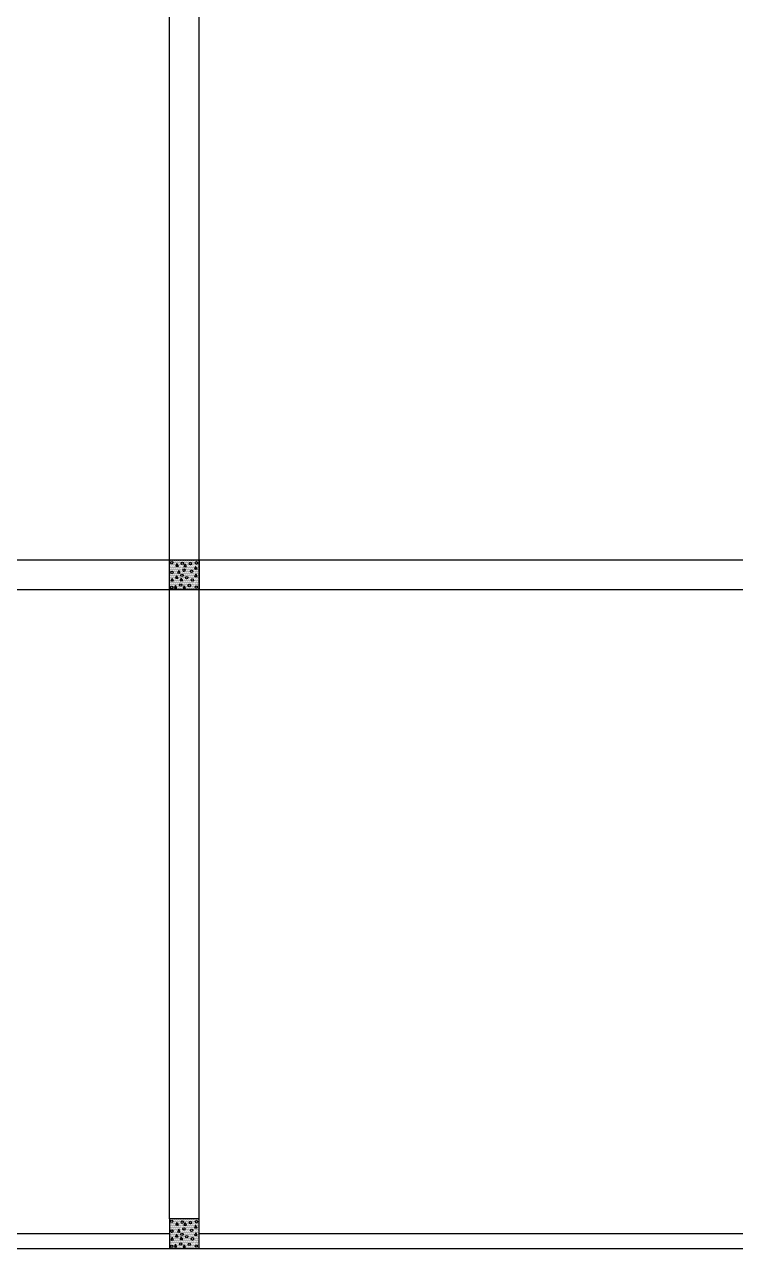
# Model space of a CAD drawing. Header units: feet. Extents: x 655 to 3246, y 42 to 1922.
# Drawn here: x 1078.1 to 1126.2, y 309.2 to 392 of the extents above; entities that cross this region are included whole.
import ezdxf

# ---------------------------------------------------------------- set-up
doc = ezdxf.new("R2010")
doc.units = ezdxf.units.FT
doc.header["$MEASUREMENT"] = 0
for name, color, linetype in [('beampillar', 80, 'Continuous'), ('hatch pillar', 20, 'Continuous'), ('prep side', 220, 'Continuous'), ('wall', 24, 'Continuous')]:
    doc.layers.add(name, color=color, linetype=linetype)

# ---------------------------------------------------------------- blocks, each defined once
blk = doc.blocks.new('hatchedpillar')
at = {"layer": 'hatch pillar', "linetype": 'ByBlock', "true_color": 0xf4ee51}
h = blk.add_hatch(dxfattribs=at)
h.set_pattern_fill('DOTS', color=41, scale=0.74)
h.set_pattern_definition([(0, (80.9823, -120.014843), (0.023125, 0.04625), [0, -0.04625])])
h.paths.add_polyline_path([(284.8, 134.403), (282.8, 134.403), (282.8, 132.403), (284.8, 132.403)])
h = blk.add_hatch(dxfattribs=at)
h.set_pattern_fill('DOTS', color=41, scale=0.74)
h.set_pattern_definition([(0, (80.9823, -164.541804), (0.023125, 0.04625), [0, -0.04625])])
h.paths.add_polyline_path([(284.8, 89.876), (282.8, 89.876), (282.8, 87.876), (284.8, 87.876)])
at = {"layer": 'hatch pillar', "linetype": 'Continuous', "lineweight": -3, "ltscale": 2}
for p, q in [((283.321, 134.163), (283.244, 134.001)), ((283.422, 134.001), (283.321, 134.163)), ((283.87, 134.132), (283.792, 133.97)), ((283.97, 133.97), (283.87, 134.132)), ((283.298, 133.345), (283.221, 133.183)), ((283.221, 133.183), (283.398, 133.183)), ((283.244, 134.001), (283.422, 134.001)), ((283.398, 133.183), (283.298, 133.345)), ((283.437, 133.7), (283.36, 133.538)), ((283.36, 133.538), (283.537, 133.538)), ((283.537, 133.538), (283.437, 133.7)), ((283.615, 133.183), (283.537, 133.021)), ((283.715, 133.021), (283.615, 133.183)), ((283.792, 133.97), (283.97, 133.97)), ((284.577, 133.973), (284.5, 133.811)), ((284.5, 133.811), (284.677, 133.811)), ((284.591, 133.458), (284.514, 133.296)), ((284.514, 133.296), (284.691, 133.296)), ((284.677, 133.811), (284.577, 133.973)), ((284.691, 133.296), (284.591, 133.458)), ((282.987, 133.162), (282.91, 133)), ((282.91, 133), (283.088, 133)), ((283.088, 133), (282.987, 133.162)), ((283.221, 132.689), (283.144, 132.527)), ((283.144, 132.527), (283.321, 132.527)), ((283.321, 132.527), (283.221, 132.689)), ((283.537, 133.021), (283.715, 133.021)), ((283.808, 132.659), (283.731, 132.497)), ((283.731, 132.497), (283.908, 132.497)), ((283.908, 132.497), (283.808, 132.659)), ((283.321, 89.636), (283.244, 89.474)), ((283.244, 89.474), (283.422, 89.474)), ((283.422, 89.474), (283.321, 89.636)), ((283.87, 89.605), (283.792, 89.443)), ((283.792, 89.443), (283.97, 89.443)), ((283.97, 89.443), (283.87, 89.605)), ((284.577, 89.446), (284.5, 89.284)), ((284.677, 89.284), (284.577, 89.446)), ((282.987, 88.635), (282.91, 88.473)), ((283.088, 88.473), (282.987, 88.635)), ((283.298, 88.818), (283.221, 88.656)), ((283.221, 88.656), (283.398, 88.656)), ((283.398, 88.656), (283.298, 88.818)), ((283.437, 89.173), (283.36, 89.011)), ((283.36, 89.011), (283.537, 89.011)), ((283.537, 89.011), (283.437, 89.173)), ((283.615, 88.656), (283.537, 88.494)), ((283.715, 88.494), (283.615, 88.656)), ((284.5, 89.284), (284.677, 89.284)), ((284.591, 88.931), (284.514, 88.769)), ((284.514, 88.769), (284.691, 88.769)), ((284.691, 88.769), (284.591, 88.931)), ((282.91, 88.473), (283.088, 88.473)), ((283.221, 88.162), (283.144, 88)), ((283.144, 88), (283.321, 88)), ((283.321, 88), (283.221, 88.162)), ((283.537, 88.494), (283.715, 88.494)), ((283.808, 88.132), (283.731, 87.97)), ((283.731, 87.97), (283.908, 87.97)), ((283.908, 87.97), (283.808, 88.132))]:
    blk.add_line(p, q, dxfattribs=at)
for centre in [(282.969, 134.234), (283.677, 134.186), (284.225, 134.155), (284.63, 134.213), (282.976, 133.578), (283.653, 133.368), (283.792, 133.723), (283.97, 133.206), (284.312, 133.635), (282.955, 132.548), (283.576, 132.713), (284.163, 132.682), (284.368, 133.056), (284.637, 132.576), (282.969, 89.707), (283.677, 89.659), (284.225, 89.628), (284.63, 89.686), (282.976, 89.051), (283.653, 88.841), (283.792, 89.196), (283.97, 88.679), (284.312, 89.108), (284.368, 88.529), (282.955, 88.021), (283.576, 88.186), (284.163, 88.155), (284.637, 88.049)]:
    blk.add_circle(centre, 0.0821, dxfattribs=at)

msp = doc.modelspace()

# ---------------------------------------------------------------- linework, layer by layer
at = {"layer": 'beampillar', "linetype": 'ByBlock'}
for p, q in [((1087.94839, 311.2501), (1087.94839, 475.77706)), ((1089.94839, 311.2501), (1089.94839, 475.77706)), ((1004.94839, 355.77706), (1258.42174, 355.77706)), ((1004.94839, 353.77706), (1258.42174, 353.77706))]:
    msp.add_line(p, q, dxfattribs=at)
for points in [[(1087.94839, 355.77706), (1089.94839, 355.77706), (1089.94839, 353.77706), (1087.94839, 353.77706)], [(1087.94839, 309.2501), (1089.94839, 309.2501), (1089.94839, 311.2501), (1087.94839, 311.2501)]]:
    msp.add_lwpolyline(points, close=True, dxfattribs=at)
at = {"layer": 'wall', "linetype": 'ByBlock'}
for p, q in [((1048.44839, 310.2501), (1087.94839, 310.2501)), ((1089.94839, 310.2501), (1129.44839, 310.2501)), ((1004.94839, 309.2501), (1174.21326, 309.2501))]:
    msp.add_line(p, q, dxfattribs=at)

# ---------------------------------------------------------------- block references
at = {"layer": 'prep side', "linetype": 'ByBlock'}
msp.add_blockref('hatchedpillar', (805.13158, 221.36436), dxfattribs=at)

doc.saveas('drawing.dxf')
